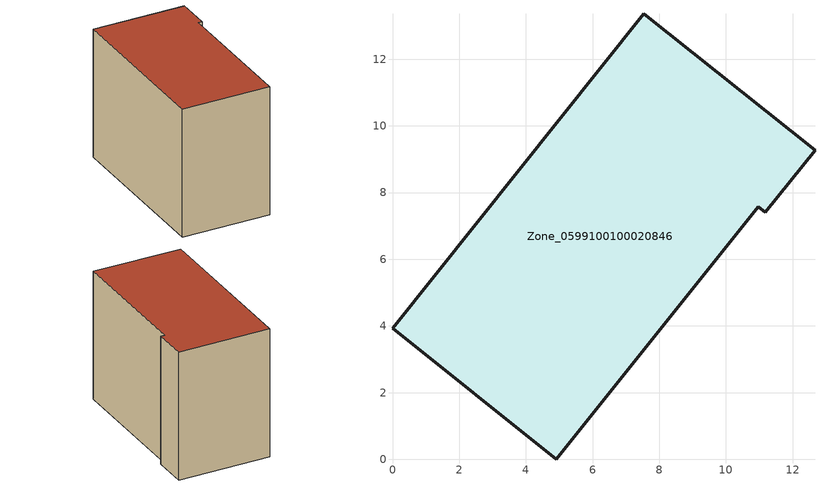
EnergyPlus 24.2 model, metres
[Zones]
Zone_0599100100020846
 floor ground (C_G): 10.96,7.57 4.92,0 0,3.92 7.53,13.37 12.67,9.28 11.18,7.4 z0.52
 wall outside (C_F): 7.53,13.37 0,3.92 4.92,0 10.96,7.57 11.18,7.4 12.67,9.28 7.53,13.37 z0.52:9.76
 roof outside (C_R): 11.18,7.4 12.67,9.28 7.53,13.37 0,3.92 4.92,0 10.96,7.57 z9.76
[BUILDING]
Pand.0599100100020846: North Axis=0; Terrain=City; Loads Convergence Tolerance Value=0.04; Temperature Convergence Tolerance Value=0.4; Solar Distribution=FullExterior; Maximum Number of Warmup Days=25; Minimum Number of Warmup Days=1
[Site:Location]
Rotterdam.The.Hague.AP_ZH_NLD Design_Conditions: Latitude=51.96; Longitude=4.45; Time Zone=1; Elevation=-4.5
[SITE:GROUNDTEMPERATURE:BUILDINGSURFACE]
18, 18, 18, 18, 18, 18, 18, 18, 18, 18, 18, 18
[MATERIAL] Thermal Absorptance=0.9; Solar Absorptance=0.7; Visible Absorptance=0.7
Name | Roughness | Thickness | Conductivity | Density | Specific Heat
G.TC.2015-2018 | MediumSmooth | 0.15 | 0.0428571 | 540 | 1210
F.TC.2015-2018 | Rough | 0.3 | 0.0666667 | 1920 | 840
R.TC.2015-2018 | MediumRough | 0.2 | 0.0333333 | 1500 | 1000
[CONSTRUCTION]
C_G: G.TC.2015-2018
C_F: F.TC.2015-2018
C_R: R.TC.2015-2018
[ZONE]
Zone_0599100100020846: Type=1; Multiplier=1; Ceiling Height=Autocalculate; Volume=Autocalculate; Floor Area=autocalculate; Part of Total Floor Area=Yes
[ZONEINFILTRATION:DESIGNFLOWRATE]
Infil_Zone_0599100100020846: Zone or ZoneList or Space or SpaceList=Zone_0599100100020846; Schedule=AlwaysOn; Design Flow Rate Calculation Method=Flow/Area; Flow Rate per Floor Area=0.0015; Constant Term Coefficient=1; Temperature Term Coefficient=0; Velocity Term Coefficient=0; Velocity Squared Term Coefficient=0
[HVACTEMPLATE:ZONE:IDEALLOADSAIRSYSTEM]
Zone_0599100100020846: Maximum Heating Supply Air Temperature=50; Minimum Cooling Supply Air Temperature=13; Maximum Heating Supply Air Humidity Ratio=0.0156; Minimum Cooling Supply Air Humidity Ratio=0.0077; Heating Limit=NoLimit; Cooling Limit=NoLimit; Dehumidification Control Type=ConstantSensibleHeatRatio; Cooling Sensible Heat Ratio=0.7; Dehumidification Setpoint=60; Humidification Control Type=None; Humidification Setpoint=30; Outdoor Air Method=None; Outdoor Air Flow Rate per Person=0.00944; Outdoor Air Flow Rate per Zone Floor Area=0; Outdoor Air Flow Rate per Zone=0; Demand Controlled Ventilation Type=None; Outdoor Air Economizer Type=NoEconomizer; Heat Recovery Type=None; Sensible Heat Recovery Effectiveness=0.7; Latent Heat Recovery Effectiveness=0.65
[ZONECONTROL:THERMOSTAT]
ThermostatControl_Zone_0599100100020846: Zone or ZoneList=Zone_0599100100020846; Control Type Schedule=DualSetpointControlType; Control 1=Thermostat_Zone_0599100100020846; Temperature Difference Between Cutout And Setpoint=0
[THERMOSTATSETPOINT:DUALSETPOINT]
Thermostat_Zone_0599100100020846: Heating Setpoint Temperature Schedule=HeatingSetpoint_Zone_0599100100020846; Cooling Setpoint Temperature Schedule=CoolingSetpoint_Zone_0599100100020846
[SCHEDULE:COMPACT]
HeatingSetpoint_Zone_0599100100020846: Through: 12/31, For: AllDays, Until: 24:00, 21
CoolingSetpoint_Zone_0599100100020846: Through: 12/31, For: AllDays, Until: 24:00, 24
DualSetpointControlType: Through: 12/31, For: AllDays, Until: 24:00, 4
AlwaysOn: Through: 12/31, For: AllDays, Until: 24:00, 1
